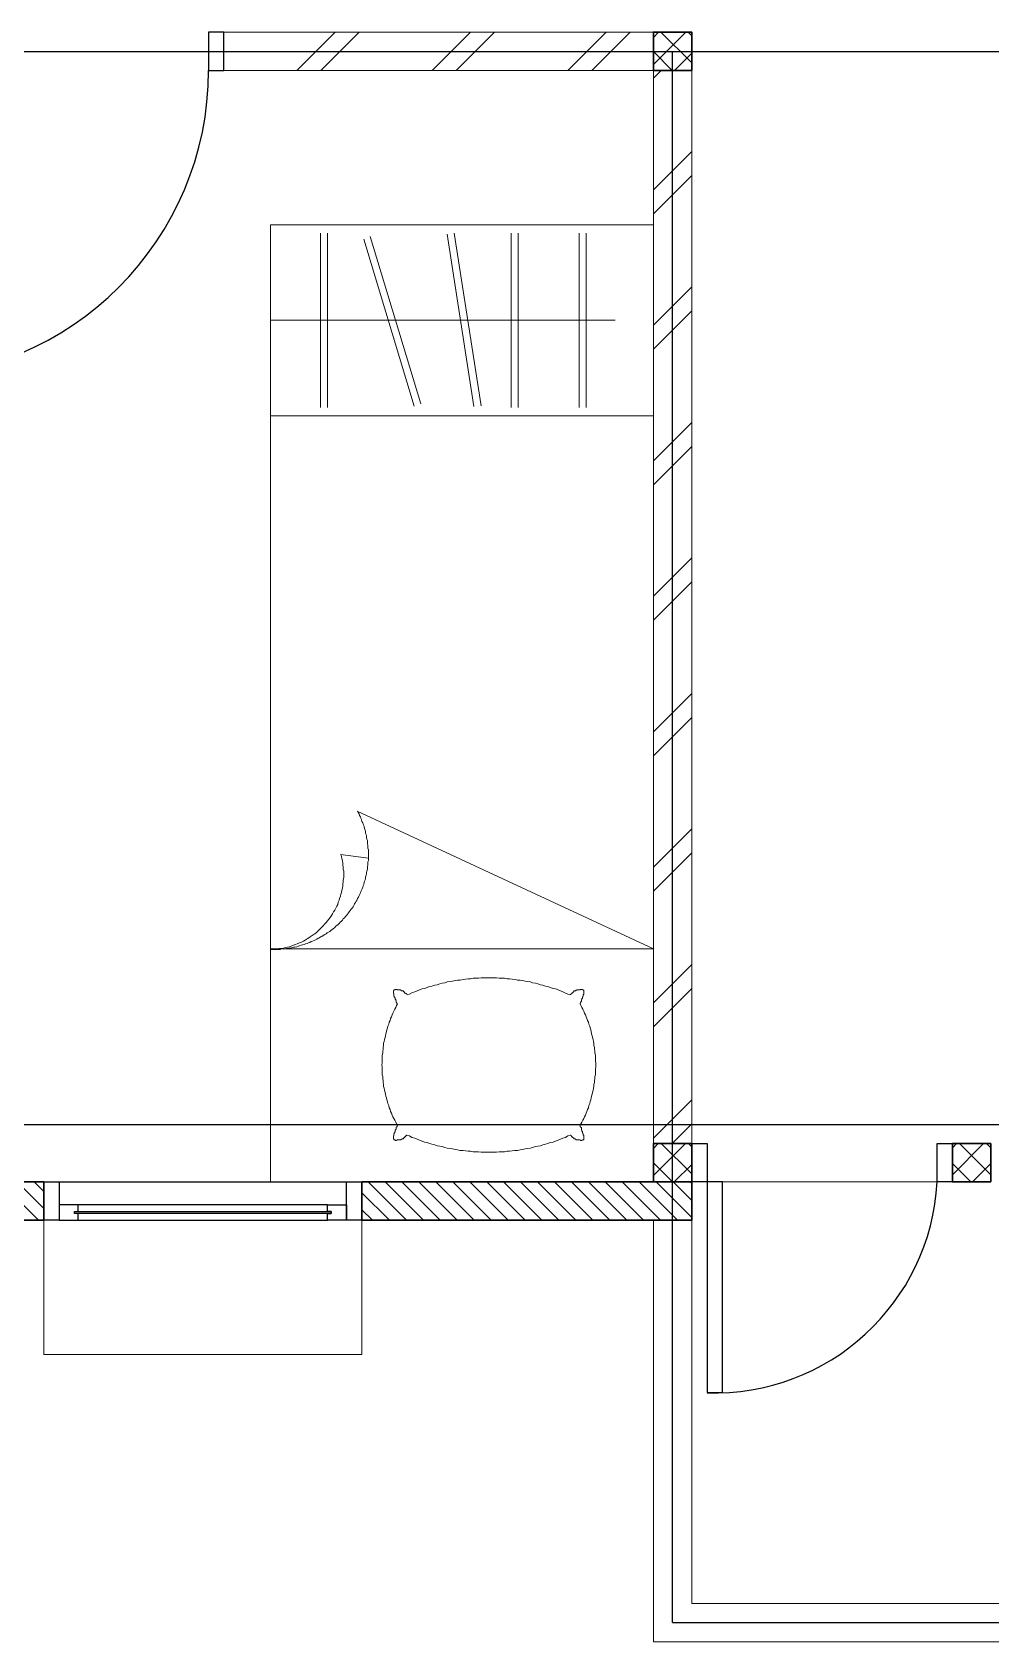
# Model space of a CAD drawing. Header units: millimetres. Extents: x -324 to 75, y -297 to 70.
# Drawn here: x -82.176 to -79.676, y 39.425 to 43.625 of the extents above; entities that cross this region are included whole.
import ezdxf

# ---------------------------------------------------------------- set-up
doc = ezdxf.new("R2010")
doc.units = ezdxf.units.MM
doc.layers.get('defpoints').update_dxf_attribs({"color": 1})
for name, color, linetype, lineweight in [('ars', 11, 'Continuous', 0), ('KOL', 1, 'Continuous', 30), ('KOLOM', 4, 'Continuous', 9), ('lan', 7, 'Continuous', 15), ('tem', 5, 'Continuous', 20)]:
    doc.layers.add(name, color=color, linetype=linetype, lineweight=lineweight)
doc.layers.add('as', color=1, linetype='Continuous', plot=False)
doc.layers.add('Kusen', color=30, linetype='Continuous')

# ---------------------------------------------------------------- blocks, each defined once
blk = doc.blocks.new('T. J2')
at = {"layer": 'Kusen'}
for p, q in [((-0.3692, 0.1), (0.2808, 0.1)), ((0.2808, 0.06), (-0.3692, 0.06)), ((-0.4192, 0), (0.3308, 0))]:
    blk.add_line(p, q, dxfattribs=at)
for points in [[(-0.4592, 0), (-0.4192, 0), (-0.4192, 0.1), (-0.4592, 0.1)], [(0.3308, 0), (0.3708, 0), (0.3708, 0.1), (0.3308, 0.1)]]:
    blk.add_lwpolyline(points, close=True, dxfattribs=at)
for points in [[(-0.3692, 0.0775), (-0.3692, 0.06), (-0.4192, 0.06), (-0.4192, 0.1), (-0.3692, 0.1), (-0.3692, 0.0825), (-0.3792, 0.0825), (-0.3792, 0.0775), (-0.3692, 0.0775)], [(0.2808, 0.0775), (0.2808, 0.06), (0.3308, 0.06), (0.3308, 0.1), (0.2808, 0.1), (0.2808, 0.0825), (0.2908, 0.0825), (0.2908, 0.0775), (0.2808, 0.0775)]]:
    blk.add_lwpolyline(points, dxfattribs=at)
at = {"layer": 'Kusen', "color": 141}
blk.add_lwpolyline([(-0.3792, 0.0775), (0.2908, 0.0775), (0.2908, 0.0825), (-0.3792, 0.0825)], close=True, dxfattribs=at)
blk = doc.blocks.new('K 10.10')
at = {"layer": 'ars'}
h = blk.add_hatch(dxfattribs=at)
h.set_pattern_fill('_USER', color=256, scale=0.05, angle=45, double=1, pattern_type=0)
h.set_pattern_definition([(45, (0, 0), (-0.035355339, 0.035355339), []), (135, (0, 0), (-0.035355339, -0.035355339), [])])
h.paths.add_polyline_path([(1560.5383, 1380.4069), (1560.6383, 1380.4069), (1560.6383, 1380.5069), (1560.5383, 1380.5069)])
at = {"layer": 'KOL'}
blk.add_lwpolyline([(1560.5383, 1380.4069), (1560.6383, 1380.4069), (1560.6383, 1380.5069), (1560.5383, 1380.5069)], close=True, dxfattribs=at)
blk = doc.blocks.new('P.60')
at = {"layer": 'Kusen'}
for points in [[(1472.8348, 997.5354), (1472.8748, 997.5354), (1472.8748, 997.4354), (1472.8348, 997.4354)], [(1473.4748, 997.5354), (1473.5148, 997.5354), (1473.5148, 997.4354), (1473.4748, 997.4354)], [(1472.8748, 996.8854), (1472.9148, 996.8854), (1472.9148, 997.4354), (1472.8748, 997.4354)]]:
    blk.add_lwpolyline(points, close=True, dxfattribs=at)
blk.add_arc((1472.8948, 997.4658), 0.5808, 268.0266, 356.9943, dxfattribs=at)
blk = doc.blocks.new('P.80')
at = {"layer": 'Kusen'}
for points in [[(-69.8094, -74.8368), (-69.7694, -74.8368), (-69.7694, -74.0368), (-69.8094, -74.0368)], [(-70.6094, -74.9368), (-70.5694, -74.9368), (-70.5694, -74.8368), (-70.6094, -74.8368)], [(-69.7694, -74.9368), (-69.7294, -74.9368), (-69.7294, -74.8368), (-69.7694, -74.8368)]]:
    blk.add_lwpolyline(points, close=True, dxfattribs=at)
blk.add_arc((-69.7694, -74.8368), 0.8, 90, 180, dxfattribs=at)
blk = doc.blocks.new('BED2')
blk.add_lwpolyline([(-0.4994, 1.9988), (0.4994, 1.9988), (0.4994, 0), (-0.4994, 0)], close=True)
for points in [[(0.4994, 1.9988), (0.4994, 0)], [(-0.1435, 1.8765), (-0.1435, 1.8765), (-0.1435, 1.8765), (-0.1447, 1.8765), (-0.1447, 1.8777), (-0.1447, 1.8789), (-0.1471, 1.8789), (-0.1471, 1.8814), (-0.1495, 1.8814), (-0.1495, 1.8826), (-0.1495, 1.8826), (-0.1495, 1.8838), (-0.1519, 1.8838), (-0.1519, 1.8862), (-0.1556, 1.8862), (-0.1556, 1.8874), (-0.158, 1.8874), (-0.158, 1.8886), (-0.1592, 1.8886), (-0.1592, 1.8886), (-0.1689, 1.8886), (-0.1689, 1.8898), (-0.1701, 1.8898), (-0.1701, 1.891), (-0.1737, 1.891), (-0.1737, 1.8898), (-0.1737, 1.8898), (-0.1737, 1.8886), (-0.1774, 1.8886), (-0.1774, 1.8886), (-0.1774, 1.8886), (-0.1774, 1.8862), (-0.1786, 1.8862), (-0.1786, 1.8789), (-0.1774, 1.8789), (-0.1774, 1.8765), (-0.1774, 1.8765), (-0.1774, 1.8729), (-0.1762, 1.8729), (-0.1762, 1.8705), (-0.1749, 1.8705), (-0.1749, 1.868), (-0.1737, 1.868), (-0.1737, 1.8668), (-0.1737, 1.8668), (-0.1737, 1.8632), (-0.1725, 1.8632), (-0.1725, 1.8608), (-0.1713, 1.8608), (-0.1713, 1.8571), (-0.1713, 1.8571), (-0.1713, 1.8559), (-0.1701, 1.8559), (-0.1701, 1.8547), (-0.1689, 1.8547), (-0.1689, 1.8523), (-0.1677, 1.8523)], [(0.2827, 1.8765), (0.2766, 1.8789), (0.2706, 1.8826), (0.2633, 1.885), (0.2573, 1.8874), (0.2512, 1.8898), (0.2439, 1.8923), (0.2379, 1.8947), (0.2306, 1.8959), (0.2246, 1.8983), (0.2185, 1.9007), (0.2113, 1.9019), (0.2052, 1.9044), (0.1979, 1.9056), (0.1919, 1.9068), (0.1846, 1.9092), (0.1786, 1.9104), (0.1713, 1.9116), (0.1653, 1.9128), (0.158, 1.914), (0.1519, 1.9153), (0.1447, 1.9165), (0.1374, 1.9165), (0.1314, 1.9177), (0.1241, 1.9189), (0.118, 1.9189), (0.1108, 1.9201), (0.1047, 1.9201), (0.0975, 1.9201), (0.0902, 1.9213), (0.0841, 1.9213), (0.0769, 1.9213), (0.0708, 1.9213), (0.0636, 1.9213), (0.0563, 1.9213), (0.0502, 1.9213), (0.043, 1.9201), (0.0369, 1.9201), (0.0297, 1.9201), (0.0224, 1.9189), (0.0163, 1.9189), (0.0091, 1.9177), (0.003, 1.9165), (-0.0042, 1.9165), (-0.0115, 1.9153), (-0.0176, 1.914), (-0.0248, 1.9128), (-0.0309, 1.9116), (-0.0381, 1.9104), (-0.0442, 1.9092), (-0.0515, 1.9068), (-0.0575, 1.9056), (-0.0648, 1.9044), (-0.0708, 1.9019), (-0.0781, 1.9007), (-0.0841, 1.8983), (-0.0902, 1.8959), (-0.0975, 1.8947), (-0.1035, 1.8923), (-0.1108, 1.8898), (-0.1168, 1.8874), (-0.1229, 1.885), (-0.1301, 1.8826), (-0.1362, 1.8789), (-0.1423, 1.8765)], [(0.3081, 1.8523), (0.3081, 1.8523), (0.3081, 1.8547), (0.3093, 1.8547), (0.3093, 1.8559), (0.3105, 1.8559), (0.3105, 1.8571), (0.3117, 1.8571), (0.3117, 1.8608), (0.3117, 1.8608), (0.3117, 1.8632), (0.313, 1.8632), (0.313, 1.8668), (0.3142, 1.8668), (0.3142, 1.868), (0.3142, 1.868), (0.3142, 1.8705), (0.3154, 1.8705), (0.3154, 1.8729), (0.3166, 1.8729), (0.3166, 1.8765), (0.3178, 1.8765), (0.3178, 1.8789), (0.3178, 1.8789), (0.3178, 1.8862), (0.3178, 1.8862), (0.3178, 1.8886), (0.3166, 1.8886), (0.3166, 1.8886), (0.3142, 1.8886), (0.3142, 1.8898), (0.313, 1.8898), (0.313, 1.891), (0.3093, 1.891), (0.3093, 1.8898), (0.3081, 1.8898), (0.3081, 1.8886), (0.2996, 1.8886), (0.2996, 1.8886), (0.2972, 1.8886), (0.2972, 1.8874), (0.296, 1.8874), (0.296, 1.8862), (0.2924, 1.8862), (0.2924, 1.8838), (0.29, 1.8838), (0.29, 1.8826), (0.2887, 1.8826), (0.2887, 1.8814), (0.2863, 1.8814), (0.2863, 1.8789), (0.2851, 1.8789), (0.2851, 1.8777), (0.2839, 1.8777), (0.2839, 1.8765), (0.2839, 1.8765), (0.2839, 1.8765), (0.2827, 1.8765)], [(-0.1677, 1.8523), (-0.1701, 1.8475), (-0.1725, 1.8426), (-0.1749, 1.8378), (-0.1774, 1.8329), (-0.1798, 1.8293), (-0.1822, 1.8245), (-0.1834, 1.8196), (-0.1858, 1.8148), (-0.187, 1.8099), (-0.1895, 1.8051), (-0.1907, 1.799), (-0.1931, 1.7942), (-0.1943, 1.7893), (-0.1955, 1.7845), (-0.1967, 1.7797), (-0.1979, 1.7748), (-0.1992, 1.77), (-0.2004, 1.7651), (-0.2016, 1.7591), (-0.2028, 1.7542), (-0.204, 1.7494), (-0.204, 1.7446), (-0.2052, 1.7397), (-0.2052, 1.7349), (-0.2064, 1.7288), (-0.2064, 1.724), (-0.2076, 1.7191), (-0.2076, 1.7143), (-0.2076, 1.7082), (-0.2076, 1.7034), (-0.2076, 1.6985), (-0.2088, 1.6937), (-0.2076, 1.6877), (-0.2076, 1.6828), (-0.2076, 1.678), (-0.2076, 1.6731), (-0.2076, 1.6683), (-0.2064, 1.6622), (-0.2064, 1.6574), (-0.2052, 1.6525), (-0.2052, 1.6477), (-0.204, 1.6429), (-0.204, 1.6368), (-0.2028, 1.632), (-0.2016, 1.6271), (-0.2004, 1.6223), (-0.1992, 1.6174), (-0.1979, 1.6126), (-0.1967, 1.6065), (-0.1955, 1.6017), (-0.1943, 1.5969), (-0.1931, 1.592), (-0.1907, 1.5872), (-0.1895, 1.5823), (-0.187, 1.5775), (-0.1858, 1.5726), (-0.1834, 1.5678), (-0.1822, 1.563), (-0.1798, 1.5581), (-0.1774, 1.5533), (-0.1749, 1.5484), (-0.1725, 1.5436), (-0.1701, 1.5387), (-0.1677, 1.5339)], [(0.3081, 1.5339), (0.3105, 1.5387), (0.313, 1.5436), (0.3154, 1.5484), (0.3178, 1.5533), (0.3202, 1.5581), (0.3226, 1.563), (0.3238, 1.5678), (0.3263, 1.5726), (0.3275, 1.5775), (0.3299, 1.5823), (0.3311, 1.5872), (0.3335, 1.592), (0.3347, 1.5969), (0.336, 1.6017), (0.3372, 1.6065), (0.3384, 1.6126), (0.3396, 1.6174), (0.3408, 1.6223), (0.342, 1.6271), (0.3432, 1.632), (0.3444, 1.6368), (0.3444, 1.6429), (0.3456, 1.6477), (0.3456, 1.6525), (0.3469, 1.6574), (0.3469, 1.6622), (0.3481, 1.6683), (0.3481, 1.6731), (0.3481, 1.678), (0.3481, 1.6828), (0.3493, 1.6889), (0.3493, 1.6937), (0.3493, 1.6985), (0.3481, 1.7034), (0.3481, 1.7082), (0.3481, 1.7143), (0.3481, 1.7191), (0.3469, 1.724), (0.3469, 1.7288), (0.3456, 1.7349), (0.3456, 1.7397), (0.3444, 1.7446), (0.3444, 1.7494), (0.3432, 1.7542), (0.342, 1.7591), (0.3408, 1.7651), (0.3396, 1.77), (0.3384, 1.7748), (0.3372, 1.7797), (0.336, 1.7845), (0.3347, 1.7893), (0.3335, 1.7942), (0.3311, 1.799), (0.3299, 1.8051), (0.3275, 1.8099), (0.3263, 1.8148), (0.3238, 1.8196), (0.3226, 1.8245), (0.3202, 1.8293), (0.3178, 1.8329), (0.3154, 1.8378), (0.313, 1.8426), (0.3105, 1.8475), (0.3081, 1.8523)], [(-0.1677, 1.5339), (-0.1689, 1.5339), (-0.1689, 1.5327), (-0.1701, 1.5327), (-0.1701, 1.5303), (-0.1713, 1.5303), (-0.1713, 1.5278), (-0.1713, 1.5278), (-0.1713, 1.5254), (-0.1725, 1.5254), (-0.1725, 1.523), (-0.1737, 1.523), (-0.1737, 1.5206), (-0.1737, 1.5206), (-0.1737, 1.5182), (-0.1749, 1.5182), (-0.1749, 1.5169), (-0.1762, 1.5169), (-0.1762, 1.5145), (-0.1774, 1.5145), (-0.1774, 1.5097), (-0.1774, 1.5097), (-0.1774, 1.5073), (-0.1786, 1.5073), (-0.1786, 1.5), (-0.1774, 1.5), (-0.1774, 1.4988), (-0.1774, 1.4988), (-0.1774, 1.4976), (-0.1737, 1.4976), (-0.1737, 1.4964), (-0.1737, 1.4964), (-0.1737, 1.4964), (-0.1701, 1.4964), (-0.1701, 1.4964), (-0.1689, 1.4964), (-0.1689, 1.4976), (-0.1592, 1.4976), (-0.1592, 1.4988), (-0.158, 1.4988), (-0.158, 1.5), (-0.1556, 1.5), (-0.1556, 1.5), (-0.1519, 1.5), (-0.1519, 1.5024), (-0.1495, 1.5024), (-0.1495, 1.5048), (-0.1495, 1.5048), (-0.1495, 1.5061), (-0.1471, 1.5061), (-0.1471, 1.5073), (-0.1447, 1.5073), (-0.1447, 1.5085), (-0.1447, 1.5085), (-0.1435, 1.5085), (-0.1435, 1.5097), (-0.1435, 1.5097)], [(0.2839, 1.5097), (0.2839, 1.5085), (0.2839, 1.5085), (0.2839, 1.5085), (0.2851, 1.5085), (0.2851, 1.5073), (0.2863, 1.5073), (0.2863, 1.5061), (0.2887, 1.5061), (0.2887, 1.5048), (0.29, 1.5048), (0.29, 1.5024), (0.2924, 1.5024), (0.2924, 1.5), (0.296, 1.5), (0.296, 1.5), (0.2972, 1.5), (0.2972, 1.4988), (0.2996, 1.4988), (0.2996, 1.4976), (0.3081, 1.4976), (0.3081, 1.4964), (0.3093, 1.4964), (0.3093, 1.4964), (0.313, 1.4964), (0.313, 1.4964), (0.3142, 1.4964), (0.3142, 1.4976), (0.3166, 1.4976), (0.3166, 1.4988), (0.3178, 1.4988), (0.3178, 1.5), (0.3178, 1.5), (0.3178, 1.5073), (0.3178, 1.5073), (0.3178, 1.5097), (0.3166, 1.5097), (0.3166, 1.5145), (0.3154, 1.5145), (0.3154, 1.5169), (0.3142, 1.5169), (0.3142, 1.5182), (0.3142, 1.5182), (0.3142, 1.5206), (0.313, 1.5206), (0.313, 1.523), (0.3117, 1.523), (0.3117, 1.5254), (0.3117, 1.5254), (0.3117, 1.5278), (0.3105, 1.5278), (0.3105, 1.5303), (0.3093, 1.5303), (0.3093, 1.5327), (0.3081, 1.5327), (0.3081, 1.5339), (0.3081, 1.5339)], [(-0.1423, 1.5109), (-0.1362, 1.5085), (-0.1289, 1.5048), (-0.1229, 1.5024), (-0.1168, 1.5), (-0.1108, 1.4976), (-0.1035, 1.4952), (-0.0975, 1.4939), (-0.0902, 1.4915), (-0.0841, 1.4891), (-0.0781, 1.4879), (-0.0708, 1.4855), (-0.0648, 1.4843), (-0.0575, 1.4818), (-0.0515, 1.4806), (-0.0442, 1.4794), (-0.0381, 1.477), (-0.0309, 1.4758), (-0.0248, 1.4746), (-0.0176, 1.4734), (-0.0115, 1.4722), (-0.0042, 1.4722), (0.003, 1.4709), (0.0091, 1.4697), (0.0163, 1.4685), (0.0224, 1.4685), (0.0297, 1.4673), (0.0369, 1.4673), (0.043, 1.4673), (0.0502, 1.4661), (0.0563, 1.4661), (0.0636, 1.4661), (0.0708, 1.4661), (0.0769, 1.4661), (0.0841, 1.4661), (0.0902, 1.4661), (0.0975, 1.4673), (0.1047, 1.4673), (0.1108, 1.4673), (0.118, 1.4685), (0.1241, 1.4685), (0.1314, 1.4697), (0.1386, 1.4709), (0.1447, 1.4722), (0.1519, 1.4722), (0.158, 1.4734), (0.1653, 1.4746), (0.1713, 1.4758), (0.1786, 1.477), (0.1846, 1.4794), (0.1919, 1.4806), (0.1979, 1.4818), (0.2052, 1.4843), (0.2113, 1.4855), (0.2185, 1.4879), (0.2246, 1.4891), (0.2306, 1.4915), (0.2379, 1.4939), (0.2439, 1.4952), (0.2512, 1.4976), (0.2573, 1.5), (0.2633, 1.5024), (0.2706, 1.5061), (0.2766, 1.5085), (0.2827, 1.5109)], [(0.2827, 1.5097), (0.2839, 1.5097)], [(-0.3154, 1.1441), (-0.3142, 1.1501), (-0.313, 1.155), (-0.3117, 1.161), (-0.3105, 1.1659), (-0.3105, 1.1719), (-0.3093, 1.1768), (-0.3093, 1.1828), (-0.3081, 1.1877), (-0.3081, 1.1937), (-0.3081, 1.1998), (-0.3081, 1.2046), (-0.3093, 1.2107), (-0.3093, 1.2155), (-0.3105, 1.2215), (-0.3105, 1.2264), (-0.3117, 1.2324), (-0.313, 1.2373), (-0.3142, 1.2433), (-0.3154, 1.2482), (-0.3166, 1.253), (-0.319, 1.2591), (-0.3202, 1.2639), (-0.3226, 1.2688), (-0.3238, 1.2748), (-0.3263, 1.2797), (-0.3287, 1.2845), (-0.3311, 1.2893), (-0.3347, 1.2942), (-0.3372, 1.299), (-0.3396, 1.3039), (-0.3432, 1.3087), (-0.3469, 1.3136), (-0.3505, 1.3172), (-0.3541, 1.322), (-0.3577, 1.3257), (-0.3614, 1.3305), (-0.365, 1.3341), (-0.3686, 1.3378), (-0.3735, 1.3426), (-0.3771, 1.3462), (-0.3808, 1.3499), (-0.3856, 1.3523), (-0.3904, 1.3559), (-0.3953, 1.3596), (-0.3989, 1.362), (-0.4038, 1.3644), (-0.4086, 1.368), (-0.4134, 1.3705), (-0.4183, 1.3729), (-0.4231, 1.3753), (-0.4292, 1.3777), (-0.434, 1.3789), (-0.4389, 1.3814), (-0.4437, 1.3826), (-0.4498, 1.385), (-0.4546, 1.3862), (-0.4607, 1.3874), (-0.4655, 1.3886), (-0.4715, 1.3898), (-0.4764, 1.3898), (-0.4824, 1.391), (-0.4873, 1.391), (-0.4933, 1.3923), (-0.4994, 1.3923)], [(-0.2718, 1.0315), (-0.2706, 1.0351), (-0.2682, 1.0387), (-0.2669, 1.0424), (-0.2645, 1.046), (-0.2633, 1.0496), (-0.2621, 1.0533), (-0.2609, 1.0581), (-0.2585, 1.0617), (-0.2573, 1.0654), (-0.2561, 1.069), (-0.2548, 1.0726), (-0.2536, 1.0763), (-0.2524, 1.0811), (-0.2512, 1.0847), (-0.2512, 1.0884), (-0.25, 1.092), (-0.2488, 1.0956), (-0.2488, 1.1005), (-0.2476, 1.1041), (-0.2464, 1.1077), (-0.2464, 1.1114), (-0.2464, 1.1162), (-0.2452, 1.1199), (-0.2452, 1.1235), (-0.2452, 1.1283), (-0.2439, 1.132), (-0.2439, 1.1356), (-0.2439, 1.1392), (-0.2439, 1.1441), (-0.2439, 1.1477), (-0.2439, 1.1513), (-0.2439, 1.1562), (-0.2439, 1.1598), (-0.2452, 1.1634), (-0.2452, 1.1671), (-0.2452, 1.1719), (-0.2464, 1.1755), (-0.2464, 1.1792), (-0.2464, 1.1828), (-0.2476, 1.1877), (-0.2488, 1.1913), (-0.2488, 1.1949), (-0.25, 1.1985), (-0.2512, 1.2034), (-0.2512, 1.207), (-0.2524, 1.2107), (-0.2536, 1.2143), (-0.2548, 1.2179), (-0.2561, 1.2228), (-0.2573, 1.2264), (-0.2585, 1.23), (-0.2597, 1.2337), (-0.2621, 1.2373), (-0.2633, 1.2409), (-0.2645, 1.2446), (-0.2657, 1.2482), (-0.2682, 1.2518), (-0.2694, 1.2554), (-0.2718, 1.2591), (-0.273, 1.2627), (-0.2754, 1.2663), (-0.2778, 1.27), (-0.2803, 1.2736), (-0.2815, 1.2772), (-0.2839, 1.2809), (-0.2863, 1.2845), (-0.2887, 1.2869), (-0.2912, 1.2906), (-0.2936, 1.2942), (-0.296, 1.2966), (-0.2984, 1.3002), (-0.3008, 1.3039), (-0.3033, 1.3063), (-0.3057, 1.3099), (-0.3093, 1.3123), (-0.3117, 1.316), (-0.3142, 1.3184), (-0.3178, 1.3208), (-0.3202, 1.3245), (-0.3226, 1.3269), (-0.3263, 1.3293), (-0.3287, 1.3317), (-0.3323, 1.3354), (-0.3347, 1.3378), (-0.3384, 1.3402), (-0.342, 1.3426), (-0.3444, 1.345), (-0.3481, 1.3475), (-0.3517, 1.3487), (-0.3541, 1.3511), (-0.3577, 1.3535), (-0.3614, 1.3559), (-0.365, 1.3584), (-0.3686, 1.3596), (-0.3711, 1.362), (-0.3747, 1.3632), (-0.3783, 1.3656), (-0.382, 1.3668), (-0.3856, 1.3692), (-0.3892, 1.3705), (-0.3929, 1.3717), (-0.3965, 1.3741), (-0.4001, 1.3753), (-0.4038, 1.3765), (-0.4074, 1.3777), (-0.411, 1.3789), (-0.4159, 1.3801), (-0.4195, 1.3814), (-0.4231, 1.3826), (-0.4268, 1.3838), (-0.4304, 1.385), (-0.4352, 1.3862), (-0.4389, 1.3862), (-0.4425, 1.3874), (-0.4461, 1.3886), (-0.451, 1.3886), (-0.4546, 1.3898), (-0.4582, 1.3898), (-0.4619, 1.391), (-0.4667, 1.391), (-0.4703, 1.391), (-0.474, 1.3923), (-0.4788, 1.3923), (-0.4824, 1.3923), (-0.4873, 1.3923), (-0.4909, 1.3923), (-0.4946, 1.3923), (-0.4994, 1.3923)], [(-0.4994, 1.391), (0.4994, 1.391)], [(0.4994, 1.391), (-0.273, 1.0315)], [(-0.2439, 1.1538), (-0.3166, 1.1441)], [(-0.4994, 0), (0.4994, 0)], [(0.4994, -0.4988), (-0.4994, -0.4988), (-0.4994, 0), (0.4994, 0), (0.4994, -0.4988)], [(-0.3686, -0.0218), (-0.3686, -0.477)], [(-0.3505, -0.477), (-0.3505, -0.0218)], [(-0.1241, -0.0254), (-0.2561, -0.4613)], [(-0.2391, -0.4685), (-0.1071, -0.0315)], [(0.0309, -0.0242), (-0.0381, -0.4746)], [(-0.02, -0.477), (0.0502, -0.0266)], [(0.1289, -0.0218), (0.1289, -0.477)], [(0.1471, -0.477), (0.1471, -0.0218)], [(0.3057, -0.0218), (0.3057, -0.477)], [(0.3238, -0.477), (0.3238, -0.0218)], [(0.4001, -0.2494), (-0.4994, -0.2494)]]:
    blk.add_lwpolyline(points)
blk = doc.blocks.new('A-2')
at = {"layer": 'ars'}
h = blk.add_hatch(dxfattribs=at)
h.set_pattern_fill('TEMBOK', color=256, scale=0.25)
h.set_pattern_definition([(45, (7.4228, -0.8551), (-0.1767767, 0.1767767), []), (45, (7.4853, -0.8551), (-0.1767767, 0.1767767), [])])
h.paths.add_polyline_path([(-29.06, 45.8695), (-27.94, 45.8695), (-27.94, 45.7695), (-29.06, 45.7695)])
h = blk.add_hatch(dxfattribs=at)
h.set_pattern_fill('TEMBOK', color=256, scale=0.25)
h.set_pattern_definition([(45, (6.5428, -0.8551), (-0.1767767, 0.1767767), []), (45, (6.6053, -0.8551), (-0.1767767, 0.1767767), [])])
h.paths.add_polyline_path([(-27.84, 45.7695), (-27.94, 45.7695), (-27.94, 42.9695), (-27.84, 42.9695)])
h = blk.add_hatch(dxfattribs=at)
h.set_pattern_fill('ANSI31', color=256, scale=0.25, angle=180, style=0)
h.set_pattern_definition([(135, (-519.768732, -326.73004), (0.0220970869, 0.0220970869), [])])
h.paths.add_polyline_path([(-30.455, 42.8695), (-29.53, 42.8695), (-29.53, 42.7695), (-30.455, 42.7695)])
h = blk.add_hatch(dxfattribs=at)
h.set_pattern_fill('ANSI31', color=256, scale=0.25, angle=180, style=0)
h.set_pattern_definition([(135, (-518.013732, -326.73004), (0.0220970869, 0.0220970869), [])])
h.paths.add_polyline_path([(-28.7, 42.8695), (-27.84, 42.8695), (-27.84, 42.7695), (-28.7, 42.7695)])
at = {"layer": 'as'}
for p, q in [((-32.49, 45.8195), (-26.29, 45.8195)), ((-27.89, 41.7195), (-27.89, 45.8195)), ((-32.49, 43.0195), (41.91, 43.0195)), ((-27.89, 41.7195), (-26.29, 41.7195))]:
    blk.add_line(p, q, dxfattribs=at)
at = {"layer": 'KOL'}
for points in [[(-30.455, 42.8695), (-29.53, 42.8695), (-29.53, 42.7695), (-30.455, 42.7695)], [(-28.7, 42.8695), (-27.84, 42.8695), (-27.84, 42.7695), (-28.7, 42.7695)]]:
    blk.add_lwpolyline(points, close=True, dxfattribs=at)
at = {"layer": 'lan'}
for p, q in [((-27.76, 42.8695), (-27.2, 42.8695)), ((-29.53, 42.7695), (-29.53, 42.4195)), ((-28.7, 42.7695), (-28.7, 42.4195)), ((-27.94, 42.7695), (-27.94, 41.6695)), ((-27.84, 42.7695), (-27.84, 41.7695)), ((-28.7, 42.4195), (-29.53, 42.4195)), ((-27.84, 41.7695), (-26.34, 41.7695)), ((-27.94, 41.6695), (-26.24, 41.6695))]:
    blk.add_line(p, q, dxfattribs=at)
at = {"layer": 'tem'}
for points in [[(-27.94, 45.7695), (-29.06, 45.7695), (-29.06, 45.8695), (-27.94, 45.8695)], [(-27.94, 45.7695), (-27.84, 45.7695), (-27.84, 42.9695), (-27.94, 42.9695)]]:
    blk.add_lwpolyline(points, close=True, dxfattribs=at)
at = {"layer": 'ars', "xscale": -1, "rotation": 180}
blk.add_blockref('BED2', (-28.4394, 44.8683), dxfattribs=at)
at = {"layer": 'KOLOM', "extrusion": (0, 0, -1), "zscale": -1}
for p in [(-1532.6983, -1334.6373), (-1532.6983, -1337.5373), (-1533.4783, -1337.5373)]:
    blk.add_blockref('K 10.10', p, dxfattribs=at)
at = {"layer": 'Kusen', "rotation": 180}
blk.add_blockref('P.80', (-99.6694, -29.0673), dxfattribs=at)
at = {"layer": 'Kusen'}
blk.add_blockref('P.60', (-1500.6748, -954.5658), dxfattribs=at)
at = {"layer": 'Kusen', "xscale": -1, "rotation": 180}
blk.add_blockref('T. J2', (-29.0708, 42.8695), dxfattribs=at)

msp = doc.modelspace()

# ---------------------------------------------------------------- block references
at = {"layer": 'defpoints'}
msp.add_blockref('A-2', (-52.6163, -2.2441), dxfattribs=at)

doc.saveas('drawing.dxf')
